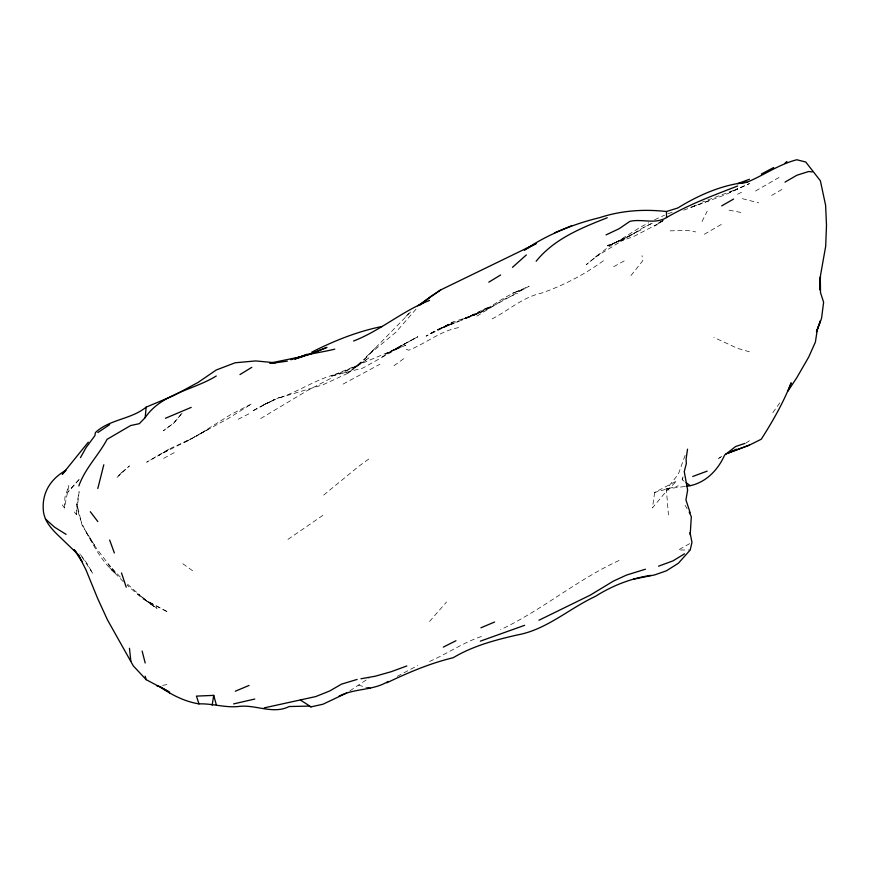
<?xml version="1.0" encoding="UTF-8"?>
<svg xmlns="http://www.w3.org/2000/svg" width="870" height="870" viewBox="0 0 870 870"><rect width="100%" height="100%" fill="white"/><g stroke="black" fill="none" stroke-linecap="round" stroke-linejoin="round"><path stroke-width="0.65" stroke-dasharray="4.35 3.26" d="M76.44 514.692L76.941 504.002L79.126 491.583L76.44 514.692L74.102 511.701M64.413 507.96L64.945 497.074L68.85 485.645L64.413 507.96L62.259 504.926M654.653 492.442L652.435 507.928L666.496 491.028L676.784 480.936L654.653 492.442L678.339 485.884M685.092 455.358L678.339 474.215L667.072 488.353L666.496 491.028L668.443 514.92M683.015 476.858L682.406 479.5L683.004 477.043M702.036 221.48L707.19 211.203M182.08 413.217L173.761 423.092L163.342 430.759L173.761 423.092L182.743 412.271M779.792 402.908L771.592 414.327M630.957 275.583L642.799 260.706L642.027 255.671M416.012 309.165L395.741 332.362L366.52 356.537L375.394 347.978M429.541 621.495L446.517 602.007M370.305 353.176L411.445 311.123M405.844 316.441L409.368 312.863M599.289 253.866L586.369 264.578L607.26 247.874L640.244 227.277L648.726 222.807M323.716 495.063L358.451 466.537L370.305 457.924M322.911 515.344L287.372 539.791M749.429 440.731L745.84 443.156M394.001 365.683L405.844 357.178M721.752 456.25L717.489 459.24L720.577 457.283M603.421 260.739C584.412 274.605 563.434 285.49 541.216 293.223C522.326 297.377 508.243 310.797 491.452 319.225M349.838 690.91L369.228 677.926M479.914 312.558L465.896 318.148C487.407 312.33 502.969 294.832 524.327 289.025L512.473 293.201M595.406 257.096L642.093 228.342M657.992 223.84L633.088 236.825L607.26 245.634L619.103 241.012L607.26 246.221L630.63 235.4L617.646 241.588M662.451 220.936L654.653 226.015L663.266 220.523M476.934 316.114L504.274 299.258L517.574 293.255M394.001 349.773L417.698 336.831L385.791 353.981L417.698 336.831M382.147 356.885L398.025 347.358M630.5 235.335L640.885 229.854L619.103 240.881M397.231 676.36L417.698 665.539M260.674 418.546L307.186 390.673L332.079 377.689M343.128 384.072L379.885 364.247M204.428 431.455L196.348 436.131L230.409 414.762L251.821 403.745L228.125 418.557L184.005 442.689L208.234 429.312M755.519 191.03L780.629 176.534M704.363 234.247L721.426 224.395M771.592 195.435L784.261 188.116M662.026 221.034L657.557 223.59L662.983 220.501M689.714 543.641L678.339 549.992L690.193 550.003M613.731 266.688L625.813 259.989M163.712 458.327L175.947 451.715M480.175 312.711L492.474 306.131L488.777 308.1M619.103 560.476C577.267 579.54 542.097 610.142 500.631 629.63M238.195 419.253L250.81 412.848M737.586 194.238L743.654 191.215M344.998 371.468L357.896 365.237M476.934 313.983L453.237 321.976L426.05 336.179C441.688 325.608 460.621 322.389 476.934 313.243L465.678 318.018L488.777 307.012L476.934 313.243L461.502 319.736C485.634 311.982 506.818 297.888 529.134 286.252L515.573 292.103M654.653 219.773L664.517 215.205M429.541 661.461C447.256 653.74 463.253 642.451 481.741 636.394M683.722 210.192L725.547 194.662L749.429 183.603L729.332 192.477L737.586 188.888L702.036 202.166M667.997 213.77L674.076 211.617M334.754 374.491C358.57 365.041 382.039 354.677 405.844 345.14L385.53 353.829L398.917 347.88L362.823 368.075L330.045 376.514L334.754 375.274L358.266 365.454L354.906 367.608L368.891 357.896L346.608 373.872L322.911 384.812L278.302 398.145C301.662 390.945 321.78 374.72 346.608 372.48L346.706 372.458M696.707 205.146L690.193 207.473L711.366 199.937M458.61 327.62C440.22 330.981 425.811 343.53 408.726 350.219L405.844 349.185M162.603 685.364L168.889 684.288M684.82 486.493L665.963 488.983M670.161 230.865L687.387 230.365L695.695 231.931M729.114 210.181L741.805 212.628M742.317 198.654L758.716 202.873M358.451 685.179L367.934 687.768M749.429 351.806L737.586 348.381L713.889 337.429M192.585 570.731L182.037 563.173M682.058 479.696L684.092 481.197M127.596 584.194L143.931 598.854L154.044 606.694L137.764 593.829L157.046 608.358L145.192 599.843L168.182 612.208L143.278 599.234L127.042 585.162M667.072 488.353L669.008 490.136M123.344 581.715L109.653 567.708L115.982 573.95L108.511 564.586L120.669 577.462M80.649 554.832L86.935 563.358L92.873 573.613L79.866 553.766M685.082 505.318L687.137 508.689M85.956 531.755L94.504 545.305L82.063 525.132L76.941 504.002C79.909 531.777 100.235 552.428 115.982 573.95C103.758 563.543 95.439 549.405 88.109 535.311M74.102 485.003L67.632 492.42L80.084 478.446L74.102 485.003M121.495 472.682L116.656 477.793L129.445 465.907L121.495 472.682M367.086 356.863L358.059 365.335L347.859 373.121L367.086 356.863M168.889 449.159L146.693 462.187L168.889 449.551L158.59 455.369L192.585 438.154L168.889 449.159M263.675 404.778L251.821 411.423L274.876 399.384L263.675 404.778L279.672 397.362L263.675 404.778M441.384 327.881L429.541 334.2L451.998 323.803L438.241 329.534L453.237 321.976L438.241 329.545L458.794 321.302L441.384 327.87M652.282 223.144L642.799 227.929L652.282 223.155"/><path stroke-width="1.3" d="M606.064 234.9L619.081 228.734L629.956 221.339C642.201 218.555 655.099 224.58 666.496 217.576L666.496 211.519L677.871 207.952C698.882 194.978 722.317 184.69 747.091 182.221C763.882 175.174 779.041 164.321 796.822 159.754L805.761 162.027L820.377 180.786L825.608 205.298L826.5 225.363L825.684 246.286L820.519 275.301L819.801 289.895L820.312 276.758L820.519 292.679L823.618 302.205L821.563 318.279L816.473 331.851M690.193 534.767L691.324 516.693L689.203 512.06M78.844 485.949C84.988 468.451 98.495 455.445 107.086 439.317L130.62 425.55L139.341 423.657L145.192 417.622L146.16 407.149L173.608 395.643L198.088 382.408L216.282 369.978L235.172 362.779L255.671 360.93L275.518 362.79L287.372 361.137M687.528 449.181L686.115 458.969L686.343 463.547L684.255 471.573L687.637 490.158L685.93 499.902L690.193 512.876M212.149 705.189L213.715 695.369L196.446 696.12L198.98 703.884C212.933 703.362 226.124 708.267 239.979 706.32C256.378 704.776 273.31 714.52 289.177 706.527L308.513 706.103L311.058 706.853L322.911 704.243L346.608 693.053M97.799 488.548L103.802 464.776M816.517 331.72L820.519 320.649L817.321 329.512L815.397 342.073L808.665 357.135L796.822 377.634L787.872 391.25L791.178 382.822C783.391 402.56 772.723 421.308 761.283 439.198L749.429 445.114L725.732 454.02M80.464 457.653L85.956 447.778L94.906 435.631L95.406 432.575C109.576 419.144 130.935 419.579 146.16 407.149M88.316 442.156L62.259 474.335L65.935 470.278C50.123 479.142 41.303 493.671 43.5 512.049C45.262 523.544 54.266 531.624 62.259 539.259L78.289 554.668L82.052 561.672L74.102 549.633L76.614 552.657M145.192 417.622C161.494 393.468 192.879 390.38 216.282 375.992M536.17 261.207C554.364 238.728 581.214 228.038 607.26 217.739M526.328 254.953L512.473 267.34M784.979 163.223L786.915 161.472M420.656 304.717L429.541 297.507L419.623 305.109M417.698 305.903L440.698 289.917L536.17 243.567L524.327 250.114C547.35 234.574 572.938 224.145 599.811 217.609C621.582 210.453 643.93 209.007 666.496 211.519M97.799 432.586L109.653 424.636M440.698 289.917L429.671 297.225M239.979 374.557L251.821 367.314M684.527 553.82L673.032 560.856L658.557 566.185M353.601 340.996C380.56 330.611 402.549 310.775 429.541 300.444M488.777 282.174L500.631 274.996M784.979 182.134L796.822 175.261L808.665 171.499L812.254 171.956M721.687 205.885L733.573 199.067M666.496 217.576C688.986 204.472 713.4 195.369 737.586 186.017M388.074 681.449C373.067 690.802 354.471 688.105 338.876 696.261M761.337 174.065L773.713 167.529M443.298 647.106L455.967 640.744M311.645 352.209C334.047 340.844 357.45 331.405 382.147 326.467M538.943 620.245L590.241 595.145L613.361 581.127L626.541 575.059L645.475 569.219M736.466 449.181L728.679 452.781L749.429 445.114M386.726 682.852C408.226 672.575 430.15 663.266 453.237 657.709C472.78 645.997 495.073 640.048 517.106 635.002C546.371 629.836 568.969 608.652 595.406 596.374C612.295 585.684 630.989 578.343 650.793 575.385M191.215 407.388L165.42 418.274M480.925 627.792L494.617 622.017M235.324 691.204L249.048 685.451M554.886 232.714L571.71 225.678M300.335 356.983L307.034 354.199M406.823 665.963L391.141 671.727L375.242 676.218L360.952 678.763M312.95 352.959L326.968 347.369L311.058 353.818L294.974 359.071M749.429 179.274L737.586 183.679L747.091 182.221M294.81 358.734C307.741 353.59 321.367 352.546 334.754 349.142M692.748 476.477L707.179 471.127M480.36 641.146L524.632 625.312M295.659 358.712L299.215 357.45M686.104 486.319C703.993 484.47 717.576 471.04 724.59 455.14L735.618 446.506L744.861 443.439M290.917 359.734L311.058 353.416M357.113 679.437L341.54 684.125L329.708 690.976L315.723 696.576L264.197 707.875M303.51 356.232L269.602 363.181M254.758 699.034L233.628 703.906M633.643 579.159L654.653 574.918L666.442 570.796L678.339 563.281L690.193 550.003L691.987 542.369L690.019 532.56M270.635 363.279L275.518 362.79M157.046 686.115L158.84 686.017M198.98 703.884C184.886 701.644 171.553 694.902 159.939 686.745M367.934 687.768L370.305 688.409M78.289 554.668L85.956 569.817L97.56 598.266L107.478 619.897L133.349 665.941L146.16 679.655L168.889 691.77L169.802 693.357M159.96 686.647L168.889 691.77M66.076 534.365L54.679 527.253L45.36 518.955M300.4 700.045L311.058 706.853M686.125 482.687L690.193 485.667M90.317 511.723L97.799 521.532M109.653 540.042L114.351 552.95M121.495 572.971L126.215 587.163M145.192 676.251L146.16 679.655M213.715 695.369L216.282 704.656M142.136 651.086L145.192 662.994M129.456 648.259L130.848 661.135"/></g></svg>
